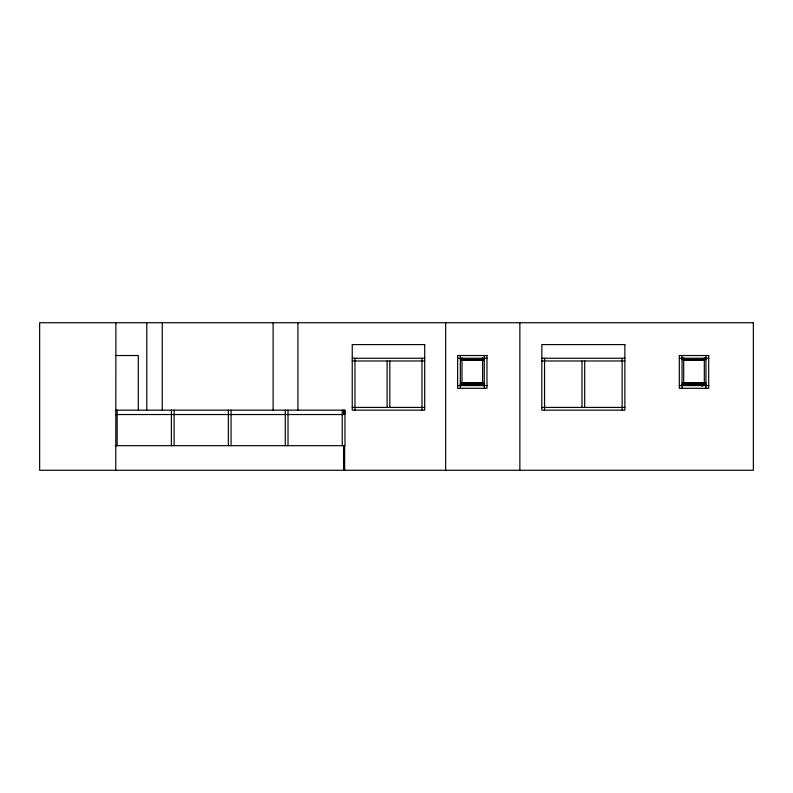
<?xml version="1.0" encoding="UTF-8"?>
<svg xmlns="http://www.w3.org/2000/svg" width="793" height="793" viewBox="0 0 793 793"><rect width="100%" height="100%" fill="white"/><g stroke="black" fill="none" stroke-linecap="round" stroke-linejoin="round"><path stroke-width="1.19" d="M115.382 355.522L138.299 355.522L138.299 409.812M352.241 358.248L424.701 358.248M457.611 358.248L486.981 358.248M541.827 358.248L624.864 358.248M679.314 358.248L708.694 358.248M460.336 359.497L484.255 359.497M682.049 359.497L705.958 359.497M461.982 359.834L482.61 359.834M683.685 359.834L704.323 359.834M461.536 360.171L483.056 360.171M683.249 360.171L704.769 360.171M352.241 360.984L424.701 360.984M541.827 360.984L624.864 360.984M460.336 382.722L484.255 382.722M682.049 382.722L705.958 382.722M461.982 383.059L482.61 383.059M683.685 383.059L704.323 383.059M460.336 384.298L484.255 384.298M682.049 384.298L705.958 384.298M460.336 384.982L484.255 384.982M682.049 384.982L705.958 384.982M457.611 385.576L486.981 385.576M679.314 385.576L708.694 385.576M352.241 407.424L424.701 407.424M541.827 407.424L624.864 407.424M115.332 410.159L344.975 410.159L344.975 445.676L115.332 445.676M115.768 414.531L343.597 414.531L343.597 410.159M705.958 355.522L705.958 388.302M704.323 357.911L704.323 384.982M702.122 383.901L702.122 386.369M683.685 357.911L683.685 384.982M682.049 355.522L682.049 388.302M622.138 358.248L622.138 410.159M584.709 360.984L584.709 407.424M581.983 360.984L581.983 407.424M544.553 358.248L544.553 410.159M519.861 322.731L519.861 470.269M484.255 355.522L484.255 388.302M482.61 357.911L482.61 384.982M461.982 357.911L461.982 384.982M460.336 355.522L460.336 388.302M445.656 322.731L445.656 470.269M421.975 358.248L421.975 410.159M389.839 360.984L389.839 407.424M387.103 360.984L387.103 407.424M354.967 358.248L354.967 410.159M344.697 410.159L344.697 414.531M344.648 445.676L344.648 470.269M343.597 445.676L343.597 470.269M342.239 410.159L342.239 445.676M297.93 322.731L297.93 410.021M288.018 410.159L288.018 445.676M285.282 410.159L285.282 445.676M273.109 322.731L273.109 410.021M231.06 410.159L231.06 445.676M228.334 410.159L228.334 445.676M174.103 410.159L174.103 445.676M171.377 410.159L171.377 445.676M162.258 322.731L162.258 410.021M146.794 322.731L146.794 410.021M117.146 410.159L117.146 445.676M115.897 322.731L115.768 470.269M753.35 322.731L39.65 322.731L39.65 470.269L753.35 470.269L753.35 322.731M424.701 344.588L352.241 344.588L352.241 410.159L424.701 410.159L424.701 344.588M624.864 344.588L541.827 344.588L541.827 410.159L624.864 410.159L624.864 344.588M486.981 355.522L457.611 355.522L457.611 388.302L486.981 388.302L486.981 355.522M708.694 355.522L679.314 355.522L679.314 388.302L708.694 388.302L708.694 355.522"/></g></svg>
